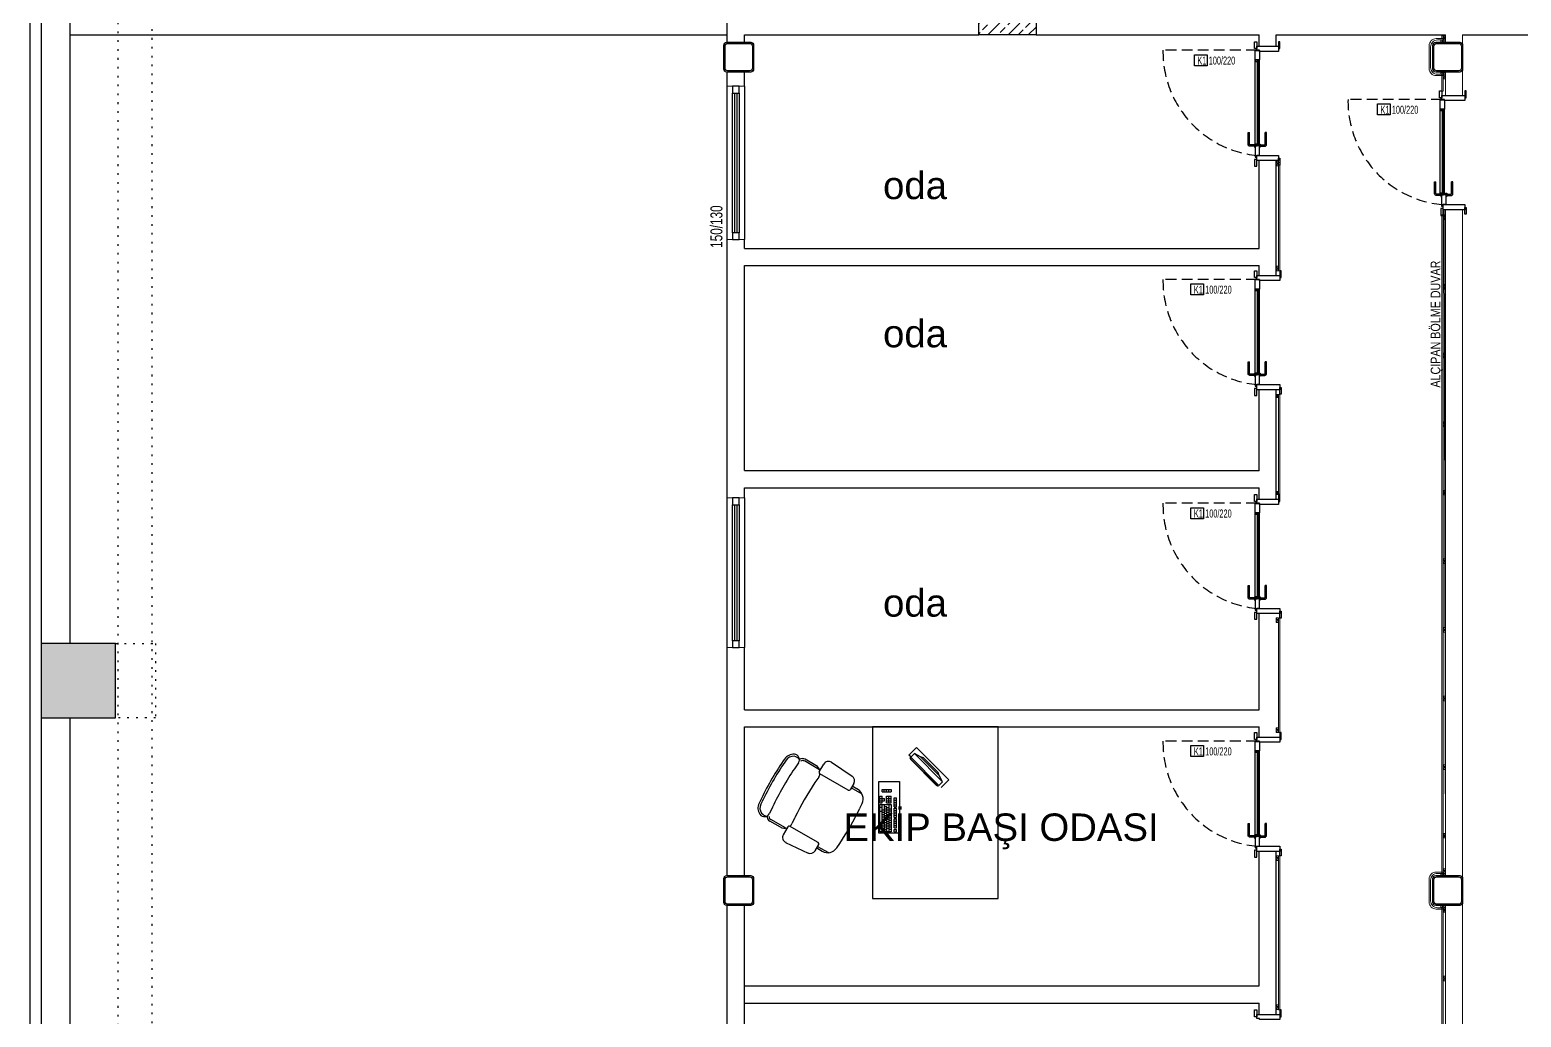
# Model space of a CAD drawing. Header units: centimetres. Extents: x 681015 to 688218, y 3995806 to 4004619.
# Drawn here: x 682704 to 684008, y 4000578 to 4001442 of the extents above; entities that cross this region are included whole.
import ezdxf
from ezdxf.enums import TextEntityAlignment as Align

# ---------------------------------------------------------------- set-up
doc = ezdxf.new("R2010")
doc.units = ezdxf.units.CM
doc.header["$LTSCALE"] = 100
doc.header["$MEASUREMENT"] = 0
for name, pattern in [('DOT4', [0.0775, 0.015, -0.0625]), ('DUZ', [500, 500]), ('HIDDEN2', [0.1875, 0.125, -0.0625])]:
    doc.linetypes.add(name, pattern=pattern)
doc.layers.get('0').update_dxf_attribs({"linetype": 'DUZ'})
doc.layers.add('0 rölöve', color=7, linetype='Continuous', true_color=0xf1380e)
for name, color, linetype in [('B-H', 34, 'Continuous'), ('BA', 6, 'Continuous'), ('CAM-PER', 8, 'Continuous'), ('CAM1234', 3, 'Continuous'), ('DUV', 4, 'Continuous'), ('IZ1', 8, 'HIDDEN2'), ('kapi', 2, 'Continuous'), ('NOTASYON', 7, 'Continuous'), ('TEFRIS', 10, 'Continuous'), ('YAZI', 7, 'Continuous'), ('YZ1', 7, 'Continuous')]:
    doc.layers.add(name, color=color, linetype=linetype)
for name, color, linetype, lineweight in [('DOGALGAZ', 130, 'Continuous', 0), ('no3_alçıpan kesit', 14, 'Continuous', 20), ('no3_kutuprofil kesit', 74, 'Continuous', 18), ('PANEL', 21, 'Continuous', 30)]:
    doc.layers.add(name, color=color, linetype=linetype, lineweight=lineweight)
doc.styles.add('BAS', font='arial.ttf', dxfattribs={"height": 100})
doc.styles.add('OL', font='arial.ttf', dxfattribs={"width": 0.8, "height": 15})
doc.styles.add('SIMPLEX', font='turkce.shx', dxfattribs={"width": 0.65, "height": 10})
doc.styles.get("Standard").update_dxf_attribs({"font": 'arial.ttf'})

# ---------------------------------------------------------------- blocks, each defined once
blk = doc.blocks.new('NOT-1')
at = {"layer": 'NOTASYON'}
blk.add_lwpolyline([(15.7, 13.8), (15.7, 0), (0, 0), (0, 13.8)], close=True, dxfattribs=at)
at = {"layer": 'NOTASYON', "style": 'SIMPLEX', "width": 0.55}
for tag, p in [('ISIM', (1.8, -1.4)), ('BOYUT', (17.7, -1.4))]:
    blk.add_attdef(tag, text='', height=10, dxfattribs=at).set_placement(p, align=Align.BOTTOM_LEFT)

msp = doc.modelspace()

# ---------------------------------------------------------------- hatches: boundary and pattern name
at = {"layer": 'B-H'}
h = msp.add_hatch(dxfattribs=at)
h.set_pattern_fill('ANSI33', color=256, scale=50, angle=360, style=0)
h.set_pattern_definition([(45, (525.103, -43129.298), (-8.838834765, 8.838834765), []), (45, (533.941, -43129.298), (-8.838834765, 8.838834765), [6.25, -3.125])])
h.paths.add_polyline_path([(683584, 4001437.7), (683584, 4001457.7), (683534, 4001457.7), (683534, 4001437.7)])
h = msp.add_hatch(dxfattribs=at)
h.set_pattern_fill('ANSI33', color=256, scale=50, angle=360, style=0)
h.set_pattern_definition([(45, (48904.074, -24825.709), (-8.838834765, 8.838834765), []), (45, (48912.912, -24825.709), (-8.838834765, 8.838834765), [6.25, -3.125])])
h.paths.add_polyline_path([(682779, 4000905.2), (682714, 4000905.2), (682714, 4000840.2), (682779, 4000840.2)])
h.paths.add_polyline_path([(685216.5, 4000905.2), (685151.5, 4000905.2), (685151.5, 4000840.2), (685216.5, 4000840.2)])
h.paths.add_polyline_path([(685216.5, 3998400.2), (685151.5, 3998400.2), (685151.5, 3998335.2), (685216.5, 3998335.2)])
h.paths.add_polyline_path([(685216.5, 3999235.2), (685151.5, 3999235.2), (685151.5, 3999170.2), (685216.5, 3999170.2)])
h.paths.add_polyline_path([(685216.5, 4000070.2), (685151.5, 4000070.2), (685151.5, 4000005.2), (685216.5, 4000005.2)])
h.paths.add_polyline_path([(682779, 4000070.2), (682714, 4000070.2), (682714, 4000005.2), (682779, 4000005.2)])
h.paths.add_polyline_path([(682779, 3999235.2), (682714, 3999235.2), (682714, 3999170.2), (682779, 3999170.2)])
h.paths.add_polyline_path([(682779, 3998400.2), (682714, 3998400.2), (682714, 3998335.2), (682779, 3998335.2)])
h.paths.add_polyline_path([(685216.5, 3997567.7), (685151.5, 3997567.7), (685151.5, 3997502.7), (685216.5, 3997502.7)])
h.paths.add_polyline_path([(684356.5, 3997557.7), (684301.5, 3997557.7), (684301.5, 3997502.7), (684356.5, 3997502.7)])
h.paths.add_polyline_path([(683561.5, 3997557.7), (683506.5, 3997557.7), (683506.5, 3997502.7), (683561.5, 3997502.7)])
h.paths.add_polyline_path([(682779, 3997567.7), (682714, 3997567.7), (682714, 3997502.7), (682779, 3997502.7)])

# ---------------------------------------------------------------- linework, layer by layer
at = {"color": 252}
for p, q in [((683364, 4000804.2), (683362.8, 4000802.5)), ((683365.4, 4000803.3), (683364.2, 4000801.5)), ((683376.2, 4000800.9), (683372.7, 4000795.7)), ((683394.6, 4000794.9), (683381.4, 4000802.5)), ((683391.5, 4000798.7), (683382.2, 4000804)), ((683394.4, 4000792.9), (683398.3, 4000799.8)), ((683405.2, 4000801.4), (683423.1, 4000789.2)), ((683393.9, 4000788.4), (683390.6, 4000783.6)), ((683419.8, 4000776.9), (683394.8, 4000791.2)), ((683424.6, 4000782.9), (683421.4, 4000777.4)), ((683431.9, 4000773.6), (683422.4, 4000779)), ((683428, 4000777.7), (683423.2, 4000780.5)), ((683342.7, 4000767.4), (683341.8, 4000765.5)), ((683344.2, 4000766.6), (683343.3, 4000764.7)), ((683353.5, 4000762.2), (683350.8, 4000756.6)), ((683373, 4000752.9), (683370.5, 4000747.7)), ((683429.9, 4000761.1), (683431.9, 4000765.3)), ((683360.4, 4000744.5), (683351.2, 4000749.9)), ((683365, 4000743.9), (683352, 4000751.3)), ((683366.9, 4000745), (683362.9, 4000738)), ((683393.5, 4000731.1), (683368.5, 4000745.4)), ((683365, 4000731.3), (683384.6, 4000722)), ((683390.8, 4000724), (683394, 4000729.5)), ((683392.2, 4000726.4), (683396.9, 4000723.6)), ((683393, 4000727.8), (683402.5, 4000722.4)), ((683409.7, 4000726.5), (683412.3, 4000730.4))]:
    msp.add_line(p, q, dxfattribs=at)
for centre, radius, start, end in [((683371.9, 4000798.8), 9.6, 85.7653, 145.7653), ((683371.9, 4000798.8), 7.9, 85.7653, 145.7653), ((683370.5, 4000798.1), 8.82, 41.1945, 76.7784), ((683372.3, 4000803.6), 4.8, 325.7653, 85.7653), ((683379.8, 4000799.8), 4.8, 60.164, 125.5982), ((683581.1, 4000654), 264, 145.7653, 154.5627), ((683581.1, 4000654), 262.3, 145.7653, 154.5627), ((683581.1, 4000654), 252, 145.7653, 154.5627), ((683379.8, 4000799.8), 3.1, 60.164, 125.5982), ((683387.9, 4000792.4), 7.2, 11.3853, 60.164), ((683395.4, 4000792.3), 1.2, 150.164, 240.164), ((683402.5, 4000797.4), 4.8, 55.7653, 150.164), ((683581.1, 4000654), 230.4, 145.7653, 154.5627), ((683387.9, 4000792.4), 7.2, 325.7653, 349.6848), ((683420.4, 4000785.3), 4.8, 330.164, 55.7653), ((683350.4, 4000761.4), 9.6, 154.5627, 214.5627), ((683420.4, 4000778), 1.2, 240.164, 330.164), ((683423.2, 4000769.4), 9.6, 334.5627, 60.164), ((683350.4, 4000761.4), 7.9, 154.5627, 214.5627), ((683346.5, 4000758.6), 4.8, 214.5627, 334.5627), ((683350.3, 4000762.9), 8.82, 223.5495, 259.1335), ((683353.5, 4000754), 4.8, 173.8963, 240.164), ((683353.5, 4000754), 3.1, 173.8963, 240.164), ((683221.8, 4000860), 230.4, 325.7653, 334.5627), ((683364, 4000750.8), 7.2, 240.164, 288.571), ((683367.9, 4000744.4), 1.2, 60.164, 150.164), ((683364, 4000750.8), 7.2, 310.6149, 334.5627), ((683367.1, 4000735.7), 4.8, 150.164, 244.5627), ((683392.9, 4000730.1), 1.2, 330.164, 60.164), ((683401.7, 4000731.9), 9.6, 240.164, 325.7653), ((683386.6, 4000726.4), 4.8, 244.5627, 330.164)]:
    msp.add_arc(centre, radius, start, end, dxfattribs=at)
at = {"layer": 'BA'}
msp.add_lwpolyline([(683584, 4001457.7), (683584, 4001437.7), (683534, 4001437.7), (683534, 4001457.7), (683584, 4001457.7)], dxfattribs=at)
for points in [[(683313.5, 4001431.2), (683334.5, 4001431.2, -0.414214), (683337, 4001428.7), (683337, 4001407.7, -0.414214), (683334.5, 4001405.2), (683313.5, 4001405.2, -0.414214), (683311, 4001407.7), (683311, 4001428.7, -0.414214)], [(683933.5, 4001431.2), (683954.5, 4001431.2, -0.414214), (683957, 4001428.7), (683957, 4001407.7, -0.414214), (683954.5, 4001405.2), (683933.5, 4001405.2, -0.414214), (683931, 4001407.7), (683931, 4001428.7, -0.414214)], [(683314.5, 4001430.2), (683333.5, 4001430.2, -0.414214), (683336, 4001427.7), (683336, 4001408.7, -0.414214), (683333.5, 4001406.2), (683314.5, 4001406.2, -0.414214), (683312, 4001408.7), (683312, 4001427.7, -0.414214)], [(683934.5, 4001430.2), (683953.5, 4001430.2, -0.414214), (683956, 4001427.7), (683956, 4001408.7, -0.414214), (683953.5, 4001406.2), (683934.5, 4001406.2, -0.414214), (683932, 4001408.7), (683932, 4001427.7, -0.414214)], [(683313.5, 4000702.2), (683334.5, 4000702.2, -0.414214), (683337, 4000699.7), (683337, 4000678.7, -0.414214), (683334.5, 4000676.2), (683313.5, 4000676.2, -0.414214), (683311, 4000678.7), (683311, 4000699.7, -0.414214)], [(683314.5, 4000701.2), (683333.5, 4000701.2, -0.414214), (683336, 4000698.7), (683336, 4000679.7, -0.414214), (683333.5, 4000677.2), (683314.5, 4000677.2, -0.414214), (683312, 4000679.7), (683312, 4000698.7, -0.414214)], [(683933.5, 4000702.2), (683954.5, 4000702.2, -0.414214), (683957, 4000699.7), (683957, 4000678.7, -0.414214), (683954.5, 4000676.2), (683933.5, 4000676.2, -0.414214), (683931, 4000678.7), (683931, 4000699.7, -0.414214)], [(683933.5, 4000702.2), (683954.5, 4000702.2, -0.414214), (683957, 4000699.7), (683957, 4000678.7, -0.414214), (683954.5, 4000676.2), (683933.5, 4000676.2, -0.414214), (683931, 4000678.7), (683931, 4000699.7, -0.414214)], [(683934.5, 4000701.2), (683953.5, 4000701.2, -0.414214), (683956, 4000698.7), (683956, 4000679.7, -0.414214), (683953.5, 4000677.2), (683934.5, 4000677.2, -0.414214), (683932, 4000679.7), (683932, 4000698.7, -0.414214)], [(683934.5, 4000701.2), (683953.5, 4000701.2, -0.414214), (683956, 4000698.7), (683956, 4000679.7, -0.414214), (683953.5, 4000677.2), (683934.5, 4000677.2, -0.414214), (683932, 4000679.7), (683932, 4000698.7, -0.414214)]]:
    msp.add_lwpolyline(points, format="xyb", close=True, dxfattribs=at)
msp.add_lwpolyline([(682779, 4000905.2), (682714, 4000905.2), (682714, 4000840.2), (682779, 4000840.2)], close=True, dxfattribs=at)
at = {"layer": 'CAM-PER'}
for p, q in [((683314, 4001258.6), (683314, 4001392.8)), ((683329, 4001392.8), (683329, 4001258.6)), ((683314, 4000901.7), (683314, 4001032.7)), ((683329, 4001032.7), (683329, 4000901.7))]:
    msp.add_line(p, q, dxfattribs=at)
for points in [[(683318.5, 4001264.6), (683318.5, 4001386.8)], [(683324.5, 4001386.8), (683324.5, 4001264.6)], [(683318.5, 4000907.7), (683318.5, 4001026.7)], [(683324.5, 4001026.7), (683324.5, 4000907.7)]]:
    msp.add_lwpolyline(points, dxfattribs=at)
at = {"layer": 'CAM1234'}
for points in [[(683318.5, 4001392.8), (683318.5, 4001386.8), (683324.5, 4001386.8), (683324.5, 4001392.8)], [(683318.5, 4001264.6), (683318.5, 4001258.6), (683324.5, 4001258.6), (683324.5, 4001264.6)], [(683318.5, 4001032.7), (683318.5, 4001026.7), (683324.5, 4001026.7), (683324.5, 4001032.7)], [(683318.5, 4000907.7), (683318.5, 4000901.7), (683324.5, 4000901.7), (683324.5, 4000907.7)]]:
    msp.add_lwpolyline(points, close=True, dxfattribs=at)
at = {"layer": 'CAM1234', "lineweight": 25}
for points in [[(683320.5, 4001264.6), (683320.5, 4001386.8)], [(683322.5, 4001264.6), (683322.5, 4001386.8)], [(683320.5, 4000907.7), (683320.5, 4001026.7)], [(683322.5, 4000907.7), (683322.5, 4001026.7)]]:
    msp.add_lwpolyline(points, dxfattribs=at)
at = {"layer": 'DOGALGAZ'}
for p, q in [((683942, 4001430.7), (683942, 4001437.7)), ((683957, 4001384.7), (683957, 4001437.7)), ((683942, 4001384.7), (683942, 4001404.7)), ((683314, 4001392.8), (683329, 4001392.8)), ((683942, 4000700.7), (683940.8, 4001284.7)), ((683942, 4000700.7), (683942, 4001284.7)), ((683957, 3998939.7), (683957, 4001284.7)), ((683314, 4001258.6), (683329, 4001258.6)), ((683314, 4001032.7), (683329, 4001032.7)), ((683314, 4000901.7), (683329, 4000901.7)), ((683942, 4000064.2), (683942, 4000676.7)), ((683942, 4000064.2), (683942, 4000676.7))]:
    msp.add_line(p, q, dxfattribs=at)
at = {"layer": 'DUV', "lineweight": -2}
for p, q in [((682714, 4001562.7), (682714, 4000905.2)), ((682739, 4001562.7), (682739, 4000905.2)), ((683314, 4001430.7), (683314, 4001452.7)), ((683329, 4001430.7), (683329, 4001437.7)), ((683584, 4001437.7), (683779, 4001437.7)), ((683779, 4001427.7), (683779, 4001437.7)), ((683794, 4001437.7), (683942, 4001437.7)), ((683794, 4001427.7), (683794, 4001437.7)), ((683957, 4001437.7), (684166, 4001437.7)), ((683779, 4001427.7), (683794, 4001427.7)), ((683314, 4001392.8), (683314, 4001404.7)), ((683329, 4001392.8), (683329, 4001404.7)), ((683940.8, 4001384.7), (683957, 4001384.7)), ((683779, 4001297.7), (683779, 4001327.7)), ((683794, 4001327.7), (683779, 4001327.7)), ((683794, 4001227.3), (683794, 4001327.7)), ((683779, 4001250.9), (683779, 4001297.7)), ((683314, 4001032.7), (683314, 4001274.8)), ((683957, 4001284.7), (683942, 4001284.7)), ((683957, 4001284.7), (683942, 4001284.7)), ((683329, 4001250.9), (683329, 4001258.6)), ((683329, 4001250.9), (683779, 4001250.9)), ((683329, 4001056.5), (683329, 4001235.9)), ((683329, 4001235.9), (683779, 4001235.9)), ((683779, 4001227.3), (683779, 4001235.9)), ((683779, 4001227.3), (683795.2, 4001227.3)), ((683779, 4001056.5), (683779, 4001127.3)), ((683795.2, 4001127.3), (683779, 4001127.3)), ((683779, 4001056.4), (683779, 4001127.3)), ((683794, 4001031.5), (683794, 4001127.3)), ((683329, 4001056.5), (683579, 4001056.5)), ((683556.5, 4001056.5), (683779, 4001056.5)), ((683329, 4001041.5), (683779, 4001041.5)), ((683329, 4001032.7), (683329, 4001041.5)), ((683779, 4001031.5), (683779, 4001041.5)), ((683779, 4001031.5), (683794, 4001031.5)), ((683779, 4000930.5), (683779, 4000931.5)), ((683795.2, 4000931.5), (683779, 4000931.5)), ((683779, 4000847.3), (683779, 4000930.5)), ((683314, 4000702.2), (683314, 4000901.7)), ((683329, 4000847.3), (683329, 4000901.7)), ((683329, 4000847.3), (683779, 4000847.3)), ((682714, 4000840.2), (682714, 4000070.2)), ((682739, 4000840.2), (682739, 4000070.2)), ((683329, 4000832.3), (683779, 4000832.3)), ((683329, 4000702.2), (683329, 4000832.3)), ((683779, 4000823.4), (683779, 4000832.3)), ((683779, 4000823.4), (683795.2, 4000823.4)), ((683779, 4000605.8), (683779, 4000723.4)), ((683795.2, 4000723.4), (683779, 4000723.4)), ((683794, 4000580.8), (683794, 4000723.4)), ((683314, 4000559.2), (683314, 4000677.3)), ((683329, 4000559.2), (683329, 4000677.2)), ((683329, 4000605.8), (683579, 4000605.8)), ((683549.9, 4000605.8), (683779, 4000605.8)), ((683329, 4000590.8), (683779, 4000590.8)), ((683779, 4000580.8), (683779, 4000590.8)), ((683779, 4000580.8), (683795.2, 4000580.8))]:
    msp.add_line(p, q, dxfattribs=at)
at = {"layer": 'DUV'}
for p, q in [((682739, 4001437.7), (683314, 4001437.7)), ((683329, 4001437.7), (683534, 4001437.7))]:
    msp.add_line(p, q, dxfattribs=at)
at = {"layer": 'IZ1', "linetype": 'DOT4'}
for p, q in [((682781, 4001704.2), (682781, 3997535.2)), ((682811, 3997535.2), (682811, 4001704.2))]:
    msp.add_line(p, q, dxfattribs=at)
msp.add_lwpolyline([(682779, 4000905.2), (682814, 4000905.2), (682814, 4000840.2), (682779, 4000840.2)], dxfattribs=at)
at = {"layer": 'kapi'}
for points in [[(683777, 4001425.7), (683775, 4001425.7), (683775, 4001431.7), (683777, 4001431.7)], [(683796, 4001425.7), (683797.2, 4001425.7), (683797.2, 4001431.7), (683796, 4001431.7)], [(683779.5, 4001415.7), (683775.5, 4001415.7), (683775.5, 4001424), (683779.5, 4001424)], [(683777, 4001424.2), (683777, 4001427.7), (683796, 4001427.7), (683796, 4001423.2), (683779.5, 4001423.2), (683779.5, 4001424.2)], [(683775.8, 4001415.7), (683777.3, 4001415.7), (683777.3, 4001414.2), (683776.3, 4001414.2), (683775.8, 4001414.7)], [(683779.3, 4001415.7), (683777.8, 4001415.7), (683777.8, 4001414.2), (683778.8, 4001414.2), (683779.3, 4001414.7)], [(683938.8, 4001382.7), (683936.8, 4001382.7), (683936.8, 4001388.7), (683938.8, 4001388.7)], [(683941.3, 4001372.7), (683937.3, 4001372.7), (683937.3, 4001381), (683941.3, 4001381)], [(683938.8, 4001381.2), (683938.8, 4001384.7), (683959, 4001384.7), (683959, 4001380.2), (683941.3, 4001380.2), (683941.3, 4001381.2)], [(683959, 4001382.7), (683960.2, 4001382.7), (683960.2, 4001388.7), (683959, 4001388.7)], [(683937.6, 4001372.7), (683939.1, 4001372.7), (683939.1, 4001371.2), (683938.1, 4001371.2), (683937.6, 4001371.7)], [(683941.1, 4001372.7), (683939.6, 4001372.7), (683939.6, 4001371.2), (683940.6, 4001371.2), (683941.1, 4001371.7)], [(683775.5, 4001342.2), (683775, 4001342.2), (683775, 4001339.4), (683775.5, 4001339.4)], [(683779.5, 4001332.5), (683779.5, 4001340.7), (683775.5, 4001340.7), (683775.5, 4001330.7), (683777, 4001330.7), (683777, 4001332.5), (683779.5, 4001332.5)], [(683775.8, 4001340.7), (683777.3, 4001340.7), (683777.3, 4001342.2), (683776.3, 4001342.2), (683775.8, 4001341.7)], [(683779.3, 4001340.7), (683777.8, 4001340.7), (683777.8, 4001342.2), (683778.8, 4001342.2), (683779.3, 4001341.7)], [(683779.5, 4001342.2), (683780.1, 4001342.2), (683780.1, 4001339.4), (683779.5, 4001339.4)], [(683777, 4001328.7), (683775, 4001328.7), (683775, 4001322.7), (683777, 4001322.7)], [(683796, 4001327.7), (683777, 4001327.7), (683777, 4001332.2), (683796, 4001332.2)], [(683796, 4001329.7), (683797.2, 4001329.7), (683797.2, 4001323.7), (683796, 4001323.7)], [(683938.5, 4001299.2), (683938, 4001299.2), (683938, 4001296.4), (683938.5, 4001296.4)], [(683938.5, 4001299.2), (683938, 4001299.2), (683938, 4001296.4), (683938.5, 4001296.4)], [(683942.5, 4001289.5), (683942.5, 4001297.7), (683938.5, 4001297.7), (683938.5, 4001287.7), (683940, 4001287.7), (683940, 4001289.5), (683942.5, 4001289.5)], [(683942.5, 4001289.5), (683942.5, 4001297.7), (683938.5, 4001297.7), (683938.5, 4001287.7), (683940, 4001287.7), (683940, 4001289.5), (683942.5, 4001289.5)], [(683938.8, 4001297.7), (683940.3, 4001297.7), (683940.3, 4001299.2), (683939.3, 4001299.2), (683938.8, 4001298.7)], [(683938.8, 4001297.7), (683940.3, 4001297.7), (683940.3, 4001299.2), (683939.3, 4001299.2), (683938.8, 4001298.7)], [(683959, 4001284.7), (683940, 4001284.7), (683940, 4001289.2), (683959, 4001289.2)], [(683959, 4001284.7), (683940, 4001284.7), (683940, 4001289.2), (683959, 4001289.2)], [(683942.3, 4001297.7), (683940.8, 4001297.7), (683940.8, 4001299.2), (683941.8, 4001299.2), (683942.3, 4001298.7)], [(683942.3, 4001297.7), (683940.8, 4001297.7), (683940.8, 4001299.2), (683941.8, 4001299.2), (683942.3, 4001298.7)], [(683942.5, 4001299.2), (683943.1, 4001299.2), (683943.1, 4001296.4), (683942.5, 4001296.4)], [(683942.5, 4001299.2), (683943.1, 4001299.2), (683943.1, 4001296.4), (683942.5, 4001296.4)], [(683940, 4001285.7), (683938, 4001285.7), (683938, 4001279.7), (683940, 4001279.7)], [(683940, 4001285.7), (683938, 4001285.7), (683938, 4001280.3), (683940, 4001280.3)], [(683959, 4001286.7), (683960.2, 4001286.7), (683960.2, 4001280.7), (683959, 4001280.7)], [(683959, 4001286.7), (683960.2, 4001286.7), (683960.2, 4001280.7), (683959, 4001280.7)], [(683777, 4001225.3), (683775, 4001225.3), (683775, 4001231.3), (683777, 4001231.3)], [(683779.5, 4001215.3), (683775.5, 4001215.3), (683775.5, 4001223.6), (683779.5, 4001223.6)], [(683777, 4001223.8), (683777, 4001227.3), (683797.2, 4001227.3), (683797.2, 4001222.8), (683779.5, 4001222.8), (683779.5, 4001223.8)], [(683797.2, 4001225.3), (683798.4, 4001225.3), (683798.4, 4001231.3), (683797.2, 4001231.3)], [(683775.8, 4001215.3), (683777.3, 4001215.3), (683777.3, 4001213.8), (683776.3, 4001213.8), (683775.8, 4001214.3)], [(683779.3, 4001215.3), (683777.8, 4001215.3), (683777.8, 4001213.8), (683778.8, 4001213.8), (683779.3, 4001214.3)], [(683775.5, 4001141.8), (683775, 4001141.8), (683775, 4001139), (683775.5, 4001139)], [(683779.5, 4001132.1), (683779.5, 4001140.3), (683775.5, 4001140.3), (683775.5, 4001130.3), (683777, 4001130.3), (683777, 4001132.1), (683779.5, 4001132.1)], [(683775.8, 4001140.3), (683777.3, 4001140.3), (683777.3, 4001141.8), (683776.3, 4001141.8), (683775.8, 4001141.3)], [(683797.2, 4001127.3), (683777, 4001127.3), (683777, 4001131.8), (683797.2, 4001131.8)], [(683779.3, 4001140.3), (683777.8, 4001140.3), (683777.8, 4001141.8), (683778.8, 4001141.8), (683779.3, 4001141.3)], [(683779.5, 4001141.8), (683780.1, 4001141.8), (683780.1, 4001139), (683779.5, 4001139)], [(683777, 4001128.3), (683775, 4001128.3), (683775, 4001122.3), (683777, 4001122.3)], [(683797.2, 4001129.3), (683798.4, 4001129.3), (683798.4, 4001123.3), (683797.2, 4001123.3)], [(683777, 4001029.5), (683775, 4001029.5), (683775, 4001035.5), (683777, 4001035.5)], [(683779.5, 4001019.5), (683775.5, 4001019.5), (683775.5, 4001027.7), (683779.5, 4001027.7)], [(683777, 4001028), (683777, 4001031.5), (683796, 4001031.5), (683796, 4001027), (683779.5, 4001027), (683779.5, 4001028)], [(683796, 4001029.5), (683797.2, 4001029.5), (683797.2, 4001035.5), (683796, 4001035.5)], [(683775.8, 4001019.5), (683777.3, 4001019.5), (683777.3, 4001018), (683776.3, 4001018), (683775.8, 4001018.5)], [(683779.3, 4001019.5), (683777.8, 4001019.5), (683777.8, 4001018), (683778.8, 4001018), (683779.3, 4001018.5)], [(683775.5, 4000946), (683775, 4000946), (683775, 4000943.2), (683775.5, 4000943.2)], [(683779.5, 4000936.2), (683779.5, 4000944.5), (683775.5, 4000944.5), (683775.5, 4000934.5), (683777, 4000934.5), (683777, 4000936.2), (683779.5, 4000936.2)], [(683775.8, 4000944.5), (683777.3, 4000944.5), (683777.3, 4000946), (683776.3, 4000946), (683775.8, 4000945.5)], [(683797.2, 4000931.5), (683777, 4000931.5), (683777, 4000936), (683797.2, 4000936)], [(683779.3, 4000944.5), (683777.8, 4000944.5), (683777.8, 4000946), (683778.8, 4000946), (683779.3, 4000945.5)], [(683779.5, 4000946), (683780.1, 4000946), (683780.1, 4000943.2), (683779.5, 4000943.2)], [(683777, 4000932.5), (683775, 4000932.5), (683775, 4000926.5), (683777, 4000926.5)], [(683797.2, 4000933.5), (683798.4, 4000933.5), (683798.4, 4000927.5), (683797.2, 4000927.5)], [(683777, 4000821.4), (683775, 4000821.4), (683775, 4000827.4), (683777, 4000827.4)], [(683779.5, 4000811.4), (683775.5, 4000811.4), (683775.5, 4000819.6), (683779.5, 4000819.6)], [(683777, 4000819.9), (683777, 4000823.4), (683797.2, 4000823.4), (683797.2, 4000818.9), (683779.5, 4000818.9), (683779.5, 4000819.9)], [(683797.2, 4000821.4), (683798.4, 4000821.4), (683798.4, 4000827.4), (683797.2, 4000827.4)], [(683775.8, 4000811.4), (683777.3, 4000811.4), (683777.3, 4000809.9), (683776.3, 4000809.9), (683775.8, 4000810.4)], [(683779.3, 4000811.4), (683777.8, 4000811.4), (683777.8, 4000809.9), (683778.8, 4000809.9), (683779.3, 4000810.4)], [(683775.5, 4000737.9), (683775, 4000737.9), (683775, 4000735.1), (683775.5, 4000735.1)], [(683779.5, 4000728.1), (683779.5, 4000736.4), (683775.5, 4000736.4), (683775.5, 4000726.4), (683777, 4000726.4), (683777, 4000728.1), (683779.5, 4000728.1)], [(683775.8, 4000736.4), (683777.3, 4000736.4), (683777.3, 4000737.9), (683776.3, 4000737.9), (683775.8, 4000737.4)], [(683797.2, 4000723.4), (683777, 4000723.4), (683777, 4000727.9), (683797.2, 4000727.9)], [(683779.3, 4000736.4), (683777.8, 4000736.4), (683777.8, 4000737.9), (683778.8, 4000737.9), (683779.3, 4000737.4)], [(683779.5, 4000737.9), (683780.1, 4000737.9), (683780.1, 4000735.1), (683779.5, 4000735.1)], [(683777, 4000724.4), (683775, 4000724.4), (683775, 4000718.4), (683777, 4000718.4)], [(683797.2, 4000725.4), (683798.4, 4000725.4), (683798.4, 4000719.4), (683797.2, 4000719.4)], [(683777, 4000578.8), (683775, 4000578.8), (683775, 4000584.8), (683777, 4000584.8)], [(683797.2, 4000578.8), (683798.4, 4000578.8), (683798.4, 4000584.8), (683797.2, 4000584.8)], [(683777, 4000577.3), (683777, 4000580.8), (683797.2, 4000580.8), (683797.2, 4000576.3), (683779.5, 4000576.3), (683779.5, 4000577.3)]]:
    msp.add_lwpolyline(points, close=True, dxfattribs=at)
at = {"layer": 'kapi', "linetype": 'HIDDEN2', "ltscale": 0.75}
for points in [[(683777, 4001424.2), (683695, 4001424.2, 0.389764), (683777, 4001332.2)], [(683938.8, 4001381.2), (683856.8, 4001381.2, 0.389764), (683938.8, 4001289.2)], [(683777, 4001223.8), (683695, 4001223.8, 0.389764), (683777, 4001131.8)], [(683777, 4001028), (683695, 4001028, 0.389764), (683777, 4000936)], [(683777, 4000819.9), (683695, 4000819.9, 0.389764), (683777, 4000727.9)]]:
    msp.add_lwpolyline(points, format="xyb", dxfattribs=at)
at = {"layer": 'kapi'}
for points in [[(683775.5, 4001340.7), (683775.5, 4001415.7)], [(683777.3, 4001415.7), (683777.3, 4001340.7)], [(683777.8, 4001415.7), (683777.8, 4001340.7)], [(683779.5, 4001340.7), (683779.5, 4001415.7)], [(683937.3, 4001297.7), (683937.3, 4001372.7)], [(683939.1, 4001372.7), (683939.1, 4001297.7)], [(683939.6, 4001372.7), (683939.6, 4001297.7)], [(683941.3, 4001297.7), (683941.3, 4001372.7)], [(683775.5, 4001140.3), (683775.5, 4001215.3)], [(683777.3, 4001215.3), (683777.3, 4001140.3)], [(683777.8, 4001215.3), (683777.8, 4001140.3)], [(683779.5, 4001140.3), (683779.5, 4001215.3)], [(683775.5, 4000944.5), (683775.5, 4001019.5)], [(683777.3, 4001019.5), (683777.3, 4000944.5)], [(683777.8, 4001019.5), (683777.8, 4000944.5)], [(683779.5, 4000944.5), (683779.5, 4001019.5)], [(683775.5, 4000736.4), (683775.5, 4000811.4)], [(683777.3, 4000811.4), (683777.3, 4000736.4)], [(683777.8, 4000811.4), (683777.8, 4000736.4)], [(683779.5, 4000736.4), (683779.5, 4000811.4)]]:
    msp.add_lwpolyline(points, dxfattribs=at)
for points in [[(683775, 4001340.2), (683771, 4001340.2, -0.414214), (683769.5, 4001341.7), (683769.5, 4001352.2), (683770.7, 4001352.2)], [(683775, 4001341.4), (683771, 4001341.4, -0.414214), (683770.7, 4001341.7), (683770.7, 4001352.2)], [(683780.1, 4001341.4), (683784, 4001341.4, 0.414214), (683784.3, 4001341.7), (683784.3, 4001352.2)], [(683780.1, 4001340.2), (683784, 4001340.2, 0.414214), (683785.5, 4001341.7), (683785.5, 4001352.2), (683784.3, 4001352.2)], [(683938, 4001297.2), (683934, 4001297.2, -0.414214), (683932.5, 4001298.7), (683932.5, 4001309.2), (683933.7, 4001309.2)], [(683938, 4001297.2), (683934, 4001297.2, -0.414214), (683932.5, 4001298.7), (683932.5, 4001309.2), (683933.7, 4001309.2)], [(683938, 4001298.4), (683934, 4001298.4, -0.414214), (683933.7, 4001298.7), (683933.7, 4001309.2)], [(683938, 4001298.4), (683934, 4001298.4, -0.414214), (683933.7, 4001298.7), (683933.7, 4001309.2)], [(683943.1, 4001297.2), (683947, 4001297.2, 0.414214), (683948.5, 4001298.7), (683948.5, 4001309.2), (683947.3, 4001309.2)], [(683943.1, 4001298.4), (683947, 4001298.4, 0.414214), (683947.3, 4001298.7), (683947.3, 4001309.2)], [(683943.1, 4001297.2), (683947, 4001297.2, 0.414214), (683948.5, 4001298.7), (683948.5, 4001309.2), (683947.3, 4001309.2)], [(683943.1, 4001298.4), (683947, 4001298.4, 0.414214), (683947.3, 4001298.7), (683947.3, 4001309.2)], [(683775, 4001139.8), (683771, 4001139.8, -0.414214), (683769.5, 4001141.3), (683769.5, 4001151.8), (683770.7, 4001151.8)], [(683775, 4001141), (683771, 4001141, -0.414214), (683770.7, 4001141.3), (683770.7, 4001151.8)], [(683780.1, 4001139.8), (683784, 4001139.8, 0.414214), (683785.5, 4001141.3), (683785.5, 4001151.8), (683784.3, 4001151.8)], [(683780.1, 4001141), (683784, 4001141, 0.414214), (683784.3, 4001141.3), (683784.3, 4001151.8)], [(683775, 4000944), (683771, 4000944, -0.414214), (683769.5, 4000945.5), (683769.5, 4000956), (683770.7, 4000956)], [(683775, 4000945.2), (683771, 4000945.2, -0.414214), (683770.7, 4000945.5), (683770.7, 4000956)], [(683780.1, 4000944), (683784, 4000944, 0.414214), (683785.5, 4000945.5), (683785.5, 4000956), (683784.3, 4000956)], [(683780.1, 4000945.2), (683784, 4000945.2, 0.414214), (683784.3, 4000945.5), (683784.3, 4000956)], [(683775, 4000735.9), (683771, 4000735.9, -0.414214), (683769.5, 4000737.4), (683769.5, 4000747.9), (683770.7, 4000747.9)], [(683775, 4000737.1), (683771, 4000737.1, -0.414214), (683770.7, 4000737.4), (683770.7, 4000747.9)], [(683780.1, 4000737.1), (683784, 4000737.1, 0.414214), (683784.3, 4000737.4), (683784.3, 4000747.9)], [(683780.1, 4000735.9), (683784, 4000735.9, 0.414214), (683785.5, 4000737.4), (683785.5, 4000747.9), (683784.3, 4000747.9)]]:
    msp.add_lwpolyline(points, format="xyb", dxfattribs=at)
for centre in [(683776.5, 4001424.4), (683938.3, 4001381.4), (683776.5, 4001224), (683776.5, 4001028.2), (683776.5, 4000820.1)]:
    msp.add_circle(centre, 0.484, dxfattribs=at)
at = {"layer": 'no3_alçıpan kesit'}
for points in [[(683940, 4001434.4), (683933.8, 4001434.4, 0.414214), (683927.8, 4001428.4), (683927.8, 4001408, 0.414214), (683933.8, 4001402), (683940, 4001402)], [(683940, 4001433.2), (683935, 4001433.2, 0.414214), (683929, 4001427.2), (683929, 4001409.2, 0.414214), (683935, 4001403.2), (683940, 4001403.2)], [(683940, 4000705.4), (683933.8, 4000705.4, 0.414214), (683927.8, 4000699.4), (683927.8, 4000679, 0.414214), (683933.8, 4000673), (683940, 4000673)], [(683940, 4000704.2), (683935, 4000704.2, 0.414214), (683929, 4000698.2), (683929, 4000680.2, 0.414214), (683935, 4000674.2), (683940, 4000674.2)]]:
    msp.add_lwpolyline(points, format="xyb", dxfattribs=at)
for points in [[(683938.8, 4001437.1), (683940, 4001437.1), (683940, 4001434.4), (683938.8, 4001434.4), (683938.8, 4001437.1)], [(683938.8, 4001403.2), (683940, 4001403.2), (683940, 4001388.3), (683938.8, 4001388.3), (683938.8, 4001403.2)], [(683797.2, 4001231.3), (683796, 4001231.3), (683796, 4001326), (683797.2, 4001326), (683797.2, 4001231.3)], [(683938.8, 4001280.3), (683940, 4001280.3), (683940, 4000704.2), (683938.8, 4000704.2), (683938.8, 4001280.3)], [(683797.2, 4001035.5), (683796, 4001035.5), (683796, 4001123), (683797.2, 4001123), (683797.2, 4001035.5)], [(683797.2, 4000827.4), (683796, 4000827.4), (683796, 4000927.5), (683797.2, 4000927.5), (683797.2, 4000827.4)], [(683797.2, 4000584.8), (683796, 4000584.8), (683796, 4000719.4), (683797.2, 4000719.4), (683797.2, 4000584.8)], [(683938.8, 4000674.2), (683940, 4000674.2), (683940, 4000066.2), (683938.8, 4000066.2), (683938.8, 4000674.2)]]:
    msp.add_lwpolyline(points, dxfattribs=at)
at = {"layer": 'no3_kutuprofil kesit'}
for points in [[(683938, 4001431.2), (683938, 4001433.2), (683942, 4001433.2), (683942, 4001431.2), (683938, 4001431.2), (683942, 4001433.2), (683942, 4001431.2), (683938, 4001433.2)], [(683940, 4001437.2), (683942, 4001437.2), (683942, 4001433.2), (683940, 4001433.2), (683940, 4001437.2), (683942, 4001433.2), (683940, 4001433.2), (683942, 4001437.2)], [(683938, 4001405.2), (683938, 4001403.2), (683942, 4001403.2), (683942, 4001405.2), (683938, 4001405.2), (683942, 4001403.2), (683942, 4001405.2), (683938, 4001403.2)], [(683940, 4001399.2), (683942, 4001399.2), (683942, 4001403.2), (683940, 4001403.2), (683940, 4001399.2), (683942, 4001403.2), (683940, 4001403.2), (683942, 4001399.2)], [(683796, 4001323.2), (683794, 4001323.2), (683794, 4001327.2), (683796, 4001327.2), (683796, 4001323.2), (683794, 4001327.2), (683796, 4001327.2), (683794, 4001323.2)], [(683940, 4001280.3), (683942, 4001280.3), (683942, 4001276.3), (683940, 4001276.3), (683940, 4001280.3), (683942, 4001276.3), (683940, 4001276.3), (683942, 4001280.3)], [(683796, 4001231.3), (683794, 4001231.3), (683794, 4001235.3), (683796, 4001235.3), (683796, 4001231.3), (683794, 4001235.3), (683796, 4001235.3), (683794, 4001231.3)], [(683940, 4001219.2), (683942, 4001219.2), (683942, 4001215.2), (683940, 4001215.2), (683940, 4001219.2), (683942, 4001215.2), (683940, 4001215.2), (683942, 4001219.2)], [(683940, 4001159.2), (683942, 4001159.2), (683942, 4001155.2), (683940, 4001155.2), (683940, 4001159.2), (683942, 4001155.2), (683940, 4001155.2), (683942, 4001159.2)], [(683796, 4001120.4), (683794, 4001120.4), (683794, 4001123.2), (683796, 4001123.2), (683796, 4001120.4), (683794, 4001123.2), (683796, 4001123.2), (683794, 4001120.4)], [(683940, 4001099.2), (683942, 4001099.2), (683942, 4001095.2), (683940, 4001095.2), (683940, 4001099.2), (683942, 4001095.2), (683940, 4001095.2), (683942, 4001099.2)], [(683796, 4001035.5), (683794, 4001035.5), (683794, 4001038.2), (683796, 4001038.2), (683796, 4001035.5), (683794, 4001038.2), (683796, 4001038.2), (683794, 4001035.5)], [(683940, 4001039.2), (683942, 4001039.2), (683942, 4001035.2), (683940, 4001035.2), (683940, 4001039.2), (683942, 4001035.2), (683940, 4001035.2), (683942, 4001039.2)], [(683940, 4000979.2), (683942, 4000979.2), (683942, 4000975.2), (683940, 4000975.2), (683940, 4000979.2), (683942, 4000975.2), (683940, 4000975.2), (683942, 4000979.2)], [(683796, 4000923.6), (683794, 4000923.6), (683794, 4000927.6), (683796, 4000927.6), (683796, 4000923.6), (683794, 4000927.6), (683796, 4000927.6), (683794, 4000923.6)], [(683940, 4000919.2), (683942, 4000919.2), (683942, 4000915.2), (683940, 4000915.2), (683940, 4000919.2), (683942, 4000915.2), (683940, 4000915.2), (683942, 4000919.2)], [(683940, 4000859.2), (683942, 4000859.2), (683942, 4000855.2), (683940, 4000855.2), (683940, 4000859.2), (683942, 4000855.2), (683940, 4000855.2), (683942, 4000859.2)], [(683796, 4000827.4), (683794, 4000827.4), (683794, 4000831.4), (683796, 4000831.4), (683796, 4000827.4), (683794, 4000831.4), (683796, 4000831.4), (683794, 4000827.4)], [(683940, 4000799.2), (683942, 4000799.2), (683942, 4000795.2), (683940, 4000795.2), (683940, 4000799.2), (683942, 4000795.2), (683940, 4000795.2), (683942, 4000799.2)], [(683940, 4000739.2), (683942, 4000739.2), (683942, 4000735.2), (683940, 4000735.2), (683940, 4000739.2), (683942, 4000735.2), (683940, 4000735.2), (683942, 4000739.2)], [(683796, 4000715.5), (683794, 4000715.5), (683794, 4000719.5), (683796, 4000719.5), (683796, 4000715.5), (683794, 4000719.5), (683796, 4000719.5), (683794, 4000715.5)], [(683938, 4000702.2), (683938, 4000704.2), (683942, 4000704.2), (683942, 4000702.2), (683938, 4000702.2), (683942, 4000704.2), (683942, 4000702.2), (683938, 4000704.2)], [(683940, 4000708.2), (683942, 4000708.2), (683942, 4000704.2), (683940, 4000704.2), (683940, 4000708.2), (683942, 4000704.2), (683940, 4000704.2), (683942, 4000708.2)], [(683938, 4000676.2), (683938, 4000674.2), (683942, 4000674.2), (683942, 4000676.2), (683938, 4000676.2), (683942, 4000674.2), (683942, 4000676.2), (683938, 4000674.2)], [(683940, 4000670.2), (683942, 4000670.2), (683942, 4000674.2), (683940, 4000674.2), (683940, 4000670.2), (683942, 4000674.2), (683940, 4000674.2), (683942, 4000670.2)], [(683940, 4000610.2), (683942, 4000610.2), (683942, 4000614.2), (683940, 4000614.2), (683940, 4000610.2), (683942, 4000614.2), (683940, 4000614.2), (683942, 4000610.2)], [(683796, 4000585.2), (683794, 4000585.2), (683794, 4000589.2), (683796, 4000589.2), (683796, 4000585.2), (683794, 4000589.2), (683796, 4000589.2), (683794, 4000585.2)]]:
    msp.add_lwpolyline(points, dxfattribs=at)
at = {"layer": 'PANEL'}
msp.add_line((682704, 4001702.7), (682704, 3997492.7), dxfattribs=at)
at = {"layer": 'TEFRIS', "color": 252}
for points in [[(683551, 4000682.3), (683551, 4000832.3), (683441, 4000832.3), (683441, 4000682.3), (683551, 4000682.3)], [(683474.5, 4000806), (683472.8, 4000807.7), (683479.5, 4000814.4), (683507.8, 4000786.1), (683501.1, 4000779.4)], [(683474.4, 4000805.9), (683473.7, 4000805.1), (683474.8, 4000803.4), (683496.7, 4000781.5), (683498.4, 4000780.4)], [(683473.7, 4000805.1), (683498.4, 4000780.4)], [(683499.1, 4000781.1), (683502.3, 4000784.3), (683499.2, 4000789.8), (683498.4, 4000792.5), (683485.6, 4000805.2), (683482.9, 4000806), (683477.6, 4000809.1), (683474.4, 4000805.9)], [(683499.1, 4000781.1), (683474.4, 4000805.9)], [(683477.6, 4000809.1), (683502.3, 4000784.3)], [(683483.1, 4000805.9), (683482.9, 4000806)], [(683499.2, 4000789.8), (683483.1, 4000805.9)], [(683498.4, 4000792.5), (683485.6, 4000805.2)], [(683447.5, 4000771.8), (683449.5, 4000771.8)], [(683447.5, 4000769.8), (683447.5, 4000771.8)], [(683447.5, 4000769.8), (683449.5, 4000769.8)], [(683447.5, 4000767.8), (683447.5, 4000769.8)], [(683447.5, 4000765.8), (683447.5, 4000767.8)], [(683447.5, 4000767.8), (683449.5, 4000767.8)], [(683447.5, 4000765.8), (683449.5, 4000765.8)], [(683449.3, 4000775.4), (683449.3, 4000777.5), (683457.3, 4000777.5), (683457.3, 4000775.4)], [(683449.3, 4000775.4), (683451.3, 4000775.4)], [(683449.5, 4000769.8), (683449.5, 4000771.8)], [(683449.5, 4000769.8), (683451.4, 4000769.8)], [(683449.5, 4000767.8), (683449.5, 4000769.8)], [(683449.5, 4000765.8), (683449.5, 4000767.8)], [(683449.5, 4000767.8), (683451.4, 4000767.8)], [(683451.3, 4000775.4), (683451.3, 4000777.4)], [(683451.3, 4000775.4), (683453.3, 4000775.4)], [(683451.4, 4000767.8), (683451.4, 4000769.8)], [(683453.3, 4000775.4), (683453.3, 4000777.4)], [(683453.3, 4000775.4), (683455.3, 4000775.4)], [(683453.3, 4000771.8), (683455.3, 4000771.8)], [(683453.3, 4000769.8), (683453.3, 4000771.8)], [(683453.3, 4000769.8), (683455.3, 4000769.8)], [(683453.3, 4000767.8), (683453.3, 4000769.8)], [(683453.3, 4000767.8), (683455.3, 4000767.8)], [(683453.3, 4000765.8), (683453.3, 4000767.8)], [(683453.3, 4000765.8), (683455.3, 4000765.8)], [(683455.3, 4000775.4), (683455.3, 4000777.4)], [(683455.3, 4000775.4), (683457.3, 4000775.4)], [(683455.3, 4000771.8), (683457.3, 4000771.8)], [(683455.3, 4000769.8), (683455.3, 4000771.8)], [(683455.3, 4000769.8), (683457.3, 4000769.8)], [(683455.3, 4000767.8), (683455.3, 4000769.8)], [(683455.3, 4000765.8), (683455.3, 4000767.8)], [(683455.3, 4000767.8), (683457.3, 4000767.8)], [(683455.3, 4000765.8), (683457.3, 4000765.8)], [(683457.3, 4000769.8), (683457.3, 4000771.8)], [(683457.3, 4000767.8), (683457.3, 4000769.8)], [(683457.3, 4000765.8), (683457.3, 4000767.8)], [(683460, 4000770.3), (683462, 4000770.3)], [(683460, 4000768.3), (683460, 4000770.3)], [(683460, 4000766.3), (683460, 4000768.3)], [(683460, 4000768.3), (683462, 4000768.3)], [(683460, 4000766.3), (683462, 4000766.3)], [(683460, 4000764.3), (683460, 4000766.3)], [(683462, 4000768.3), (683462, 4000770.3)], [(683462, 4000766.3), (683462, 4000768.3)], [(683462, 4000764.3), (683462, 4000766.3)], [(683447.5, 4000761.7), (683447.5, 4000764.5)], [(683447.5, 4000764.5), (683449.5, 4000764.5)], [(683449.5, 4000761.7), (683447.5, 4000761.7)], [(683447.5, 4000758.4), (683447.5, 4000761.7)], [(683447.5, 4000740.5), (683447.5, 4000758.4)], [(683449.5, 4000758.4), (683447.5, 4000758.4)], [(683449.5, 4000764.5), (683451.4, 4000764.5)], [(683449.5, 4000761.7), (683449.5, 4000764.5)], [(683449.5, 4000761.7), (683449.5, 4000761.7)], [(683449.5, 4000759.4), (683449.5, 4000761.7)], [(683449.5, 4000758.4), (683449.5, 4000759.4)], [(683451.4, 4000759.4), (683449.5, 4000759.4)], [(683449.5, 4000759.4), (683449.5, 4000759.4)], [(683449.5, 4000757.4), (683449.5, 4000758.4)], [(683449.5, 4000758.4), (683449.5, 4000758.4)], [(683451.4, 4000757.4), (683449.5, 4000757.4)], [(683449.5, 4000755.4), (683449.5, 4000757.4)], [(683449.5, 4000757.4), (683449.5, 4000757.4)], [(683451.4, 4000755.4), (683449.5, 4000755.4)], [(683449.5, 4000755.4), (683449.5, 4000755.4)], [(683449.5, 4000753.4), (683449.5, 4000755.4)], [(683449.5, 4000751.4), (683449.5, 4000753.4)], [(683451.4, 4000753.4), (683449.5, 4000753.4)], [(683449.5, 4000753.4), (683449.5, 4000753.4)], [(683451.4, 4000764.5), (683455.4, 4000764.5)], [(683451.4, 4000762.5), (683451.4, 4000764.5)], [(683451.4, 4000760.5), (683451.4, 4000762.5)], [(683453.4, 4000762.5), (683451.4, 4000762.5)], [(683453.4, 4000760.5), (683451.4, 4000760.5)], [(683451.4, 4000759.4), (683451.4, 4000760.5)], [(683451.4, 4000758.5), (683451.4, 4000759.4)], [(683453.4, 4000758.5), (683451.4, 4000758.5)], [(683451.4, 4000757.4), (683451.4, 4000758.5)], [(683451.4, 4000756.5), (683451.4, 4000757.4)], [(683451.4, 4000755.4), (683451.4, 4000756.5)], [(683453.4, 4000756.5), (683451.4, 4000756.5)], [(683451.4, 4000754.5), (683451.4, 4000755.4)], [(683453.4, 4000754.5), (683451.4, 4000754.5)], [(683451.4, 4000753.4), (683451.4, 4000754.5)], [(683451.4, 4000752.5), (683451.4, 4000753.4)], [(683453.4, 4000752.5), (683451.4, 4000752.5)], [(683451.4, 4000751.4), (683451.4, 4000752.5)], [(683453.4, 4000761.4), (683453.4, 4000762.5)], [(683453.4, 4000762.5), (683453.4, 4000762.5)], [(683455.3, 4000761.4), (683453.4, 4000761.4)], [(683453.4, 4000759.4), (683453.4, 4000761.4)], [(683455.3, 4000759.4), (683453.4, 4000759.4)], [(683453.4, 4000757.4), (683453.4, 4000759.4)], [(683455.3, 4000757.4), (683453.4, 4000757.4)], [(683453.4, 4000755.4), (683453.4, 4000757.4)], [(683455.3, 4000755.4), (683453.4, 4000755.4)], [(683453.4, 4000753.4), (683453.4, 4000755.4)], [(683455.3, 4000753.4), (683453.4, 4000753.4)], [(683453.4, 4000751.4), (683453.4, 4000753.4)], [(683455.4, 4000764.5), (683457.4, 4000764.5)], [(683455.4, 4000760.5), (683455.4, 4000764.5)], [(683457.4, 4000760.5), (683455.4, 4000760.5)], [(683455.4, 4000758.5), (683455.4, 4000760.5)], [(683457.4, 4000758.5), (683455.4, 4000758.5)], [(683455.4, 4000756.5), (683455.4, 4000758.5)], [(683455.4, 4000754.5), (683455.4, 4000756.5)], [(683457.4, 4000756.5), (683455.4, 4000756.5)], [(683457.4, 4000754.5), (683455.4, 4000754.5)], [(683455.4, 4000752.5), (683455.4, 4000754.5)], [(683457.4, 4000752.5), (683455.4, 4000752.5)], [(683455.4, 4000750.5), (683455.4, 4000752.5)], [(683457.4, 4000764.5), (683457.4, 4000760.5)], [(683457.4, 4000760.5), (683457.4, 4000758.5)], [(683457.4, 4000758.5), (683457.4, 4000756.5)], [(683457.4, 4000756.5), (683457.4, 4000754.5)], [(683457.4, 4000754.5), (683457.4, 4000752.5)], [(683457.4, 4000752.5), (683457.4, 4000750.5)], [(683460, 4000764.3), (683462, 4000764.3)], [(683460, 4000762.3), (683460, 4000764.3)], [(683460, 4000762.3), (683462, 4000762.3)], [(683460, 4000761.1), (683462, 4000761.1)], [(683460, 4000759.1), (683460, 4000761.1)], [(683460, 4000759.1), (683462, 4000759.1)], [(683460, 4000757.1), (683460, 4000759.1)], [(683460, 4000757.1), (683462, 4000757.1)], [(683460, 4000755.1), (683460, 4000757.1)], [(683460, 4000755.1), (683462, 4000755.1)], [(683460, 4000753.1), (683460, 4000755.1)], [(683460, 4000753.1), (683462, 4000753.1)], [(683462, 4000762.3), (683462, 4000764.3)], [(683462, 4000759.1), (683462, 4000761.1)], [(683462, 4000757.1), (683462, 4000759.1)], [(683462, 4000755.1), (683462, 4000757.1)], [(683462, 4000753.1), (683462, 4000755.1)], [(683449.5, 4000740.5), (683447.5, 4000740.5)], [(683449.5, 4000749.4), (683449.5, 4000751.4)], [(683449.5, 4000751.4), (683449.5, 4000751.4)], [(683451.4, 4000751.4), (683449.5, 4000751.4)], [(683451.4, 4000749.4), (683449.5, 4000749.4)], [(683449.5, 4000749.4), (683449.5, 4000749.4)], [(683449.5, 4000747.4), (683449.5, 4000749.4)], [(683451.4, 4000747.4), (683449.5, 4000747.4)], [(683449.5, 4000747.4), (683449.5, 4000747.4)], [(683449.5, 4000745.4), (683449.5, 4000747.4)], [(683449.5, 4000743.4), (683449.5, 4000745.4)], [(683451.4, 4000745.4), (683449.5, 4000745.4)], [(683449.5, 4000745.4), (683449.5, 4000745.4)], [(683451.4, 4000743.4), (683449.5, 4000743.4)], [(683449.5, 4000743.4), (683449.5, 4000743.4)], [(683449.5, 4000740.5), (683449.5, 4000743.4)], [(683451.4, 4000740.5), (683449.5, 4000740.5)], [(683451.4, 4000750.5), (683451.4, 4000751.4)], [(683451.4, 4000749.4), (683451.4, 4000750.5)], [(683453.4, 4000750.5), (683451.4, 4000750.5)], [(683451.4, 4000748.5), (683451.4, 4000749.4)], [(683453.4, 4000748.5), (683451.4, 4000748.5)], [(683451.4, 4000747.4), (683451.4, 4000748.5)], [(683451.4, 4000746.5), (683451.4, 4000747.4)], [(683453.4, 4000746.5), (683451.4, 4000746.5)], [(683451.4, 4000745.4), (683451.4, 4000746.5)], [(683451.4, 4000744.5), (683451.4, 4000745.4)], [(683453.4, 4000744.5), (683451.4, 4000744.5)], [(683451.4, 4000743.4), (683451.4, 4000744.5)], [(683451.4, 4000744.5), (683451.4, 4000744.5)], [(683451.4, 4000742.5), (683451.4, 4000743.4)], [(683453.4, 4000742.5), (683451.4, 4000742.5)], [(683451.4, 4000740.5), (683451.4, 4000742.5)], [(683451.4, 4000742.5), (683451.4, 4000742.5)], [(683453.4, 4000740.5), (683451.4, 4000740.5)], [(683455.3, 4000751.4), (683453.4, 4000751.4)], [(683453.4, 4000749.4), (683453.4, 4000751.4)], [(683455.3, 4000749.4), (683453.4, 4000749.4)], [(683453.4, 4000747.4), (683453.4, 4000749.4)], [(683455.3, 4000747.4), (683453.4, 4000747.4)], [(683453.4, 4000745.4), (683453.4, 4000747.4)], [(683455.3, 4000745.4), (683453.4, 4000745.4)], [(683453.4, 4000743.4), (683453.4, 4000745.4)], [(683455.3, 4000743.4), (683453.4, 4000743.4)], [(683453.4, 4000743.4), (683453.4, 4000743.4)], [(683453.4, 4000740.5), (683453.4, 4000743.4)], [(683455.4, 4000740.5), (683453.4, 4000740.5)], [(683455.4, 4000748.5), (683455.4, 4000750.5)], [(683457.4, 4000750.5), (683455.4, 4000750.5)], [(683457.4, 4000748.5), (683455.4, 4000748.5)], [(683455.4, 4000746.5), (683455.4, 4000748.5)], [(683457.4, 4000746.5), (683455.4, 4000746.5)], [(683455.4, 4000744.5), (683455.4, 4000746.5)], [(683457.4, 4000744.5), (683455.4, 4000744.5)], [(683455.4, 4000742.5), (683455.4, 4000744.5)], [(683457.4, 4000742.5), (683455.4, 4000742.5)], [(683455.4, 4000740.5), (683455.4, 4000742.5)], [(683457.4, 4000740.5), (683455.4, 4000740.5)], [(683457.4, 4000750.5), (683457.4, 4000748.5)], [(683457.4, 4000748.5), (683457.4, 4000746.5)], [(683457.4, 4000746.5), (683457.4, 4000744.5)], [(683457.4, 4000744.5), (683457.4, 4000742.5)], [(683457.4, 4000742.5), (683457.4, 4000740.5)], [(683460, 4000752), (683462, 4000752)], [(683460, 4000750), (683460, 4000752)], [(683460, 4000748), (683460, 4000750)], [(683460, 4000750), (683462, 4000750)], [(683460, 4000746), (683460, 4000748)], [(683460, 4000748), (683462, 4000748)], [(683460, 4000746), (683462, 4000746)], [(683460, 4000744), (683460, 4000746)], [(683460, 4000744), (683462, 4000744)], [(683460, 4000740.5), (683460, 4000742.5)], [(683460, 4000742.5), (683462, 4000742.5)], [(683460, 4000740.5), (683462, 4000740.5)], [(683462, 4000750), (683462, 4000752)], [(683462, 4000748), (683462, 4000750)], [(683462, 4000746), (683462, 4000748)], [(683462, 4000744), (683462, 4000746)], [(683462, 4000740.5), (683462, 4000742.5)]]:
    msp.add_lwpolyline(points, dxfattribs=at)
msp.add_lwpolyline([(683464.6, 4000784.5), (683464.6, 4000739.5), (683446.6, 4000739.5), (683446.6, 4000784.5)], close=True, dxfattribs=at)

# ---------------------------------------------------------------- block references
at = {"layer": 'NOTASYON'}
ref = msp.add_blockref('NOT-1', (683722.6, 4001410.6), dxfattribs=dict(at, xscale=0.7000000001862645, yscale=0.7000000001862645, zscale=0.7000000001862645))
ref.add_attrib('BOYUT', '100/220', dxfattribs={"height": 7, "style": 'SIMPLEX', "width": 0.6}).set_placement((683735, 4001409.6), align=Align.BOTTOM_LEFT)
ref.add_attrib('ISIM', 'K1', dxfattribs={"height": 7, "style": 'SIMPLEX', "width": 0.55}).set_placement((683725.1, 4001409.6), align=Align.BOTTOM_LEFT)
ref = msp.add_blockref('NOT-1', (683882.7, 4001367.6), dxfattribs=dict(at, xscale=0.7000000001862645, yscale=0.7000000001862645, zscale=0.7000000001862645))
ref.add_attrib('BOYUT', '100/220', dxfattribs={"height": 7, "style": 'SIMPLEX', "width": 0.6}).set_placement((683895.1, 4001366.6), align=Align.BOTTOM_LEFT)
ref.add_attrib('ISIM', 'K1', dxfattribs={"height": 7, "style": 'SIMPLEX', "width": 0.55}).set_placement((683885.2, 4001366.6), align=Align.BOTTOM_LEFT)
ref = msp.add_blockref('NOT-1', (683719.4, 4001210.2), dxfattribs=dict(at, xscale=0.7000000001862645, yscale=0.7000000001862645, zscale=0.7000000001862645))
ref.add_attrib('BOYUT', '100/220', dxfattribs={"height": 7, "style": 'SIMPLEX', "width": 0.6}).set_placement((683731.9, 4001209.2), align=Align.BOTTOM_LEFT)
ref.add_attrib('ISIM', 'K1', dxfattribs={"height": 7, "style": 'SIMPLEX', "width": 0.55}).set_placement((683722, 4001209.2), align=Align.BOTTOM_LEFT)
ref = msp.add_blockref('NOT-1', (683719.4, 4001014.4), dxfattribs=dict(at, xscale=0.7000000001862645, yscale=0.7000000001862645, zscale=0.7000000001862645))
ref.add_attrib('BOYUT', '100/220', dxfattribs={"height": 7, "style": 'SIMPLEX', "width": 0.6}).set_placement((683731.9, 4001013.4), align=Align.BOTTOM_LEFT)
ref.add_attrib('ISIM', 'K1', dxfattribs={"height": 7, "style": 'SIMPLEX', "width": 0.55}).set_placement((683722, 4001013.4), align=Align.BOTTOM_LEFT)
ref = msp.add_blockref('NOT-1', (683719.4, 4000806.3), dxfattribs=dict(at, xscale=0.7000000001862645, yscale=0.7000000001862645, zscale=0.7000000001862645))
ref.add_attrib('BOYUT', '100/220', dxfattribs={"height": 7, "style": 'SIMPLEX', "width": 0.6}).set_placement((683731.9, 4000805.3), align=Align.BOTTOM_LEFT)
ref.add_attrib('ISIM', 'K1', dxfattribs={"height": 7, "style": 'SIMPLEX', "width": 0.55}).set_placement((683722, 4000805.3), align=Align.BOTTOM_LEFT)

# ---------------------------------------------------------------- texts
at = {"layer": '0 rölöve', "color": 252}
for s, p in [('oda', (683450.2, 4001294)), ('oda', (683450.2, 4001164.4)), ('oda', (683450.2, 4000928.8)), ('EKİP BAŞI ODASI', (683415.5, 4000732.6))]:
    msp.add_text(s, height=24, dxfattribs=at).set_placement(p)
at = {"layer": 'YAZI', "style": 'BAS', "width": 0.8}
msp.add_text('ALÇIPAN BÖLME DUVAR ', height=8.4, rotation=90, dxfattribs=at).set_placement((683937.5, 4001129.1))
at = {"layer": 'YZ1', "style": 'OL', "width": 0.7}
msp.add_text('150/130', height=10.5, rotation=90, dxfattribs=at).set_placement((683309.7, 4001251.4))

doc.saveas('drawing.dxf')
